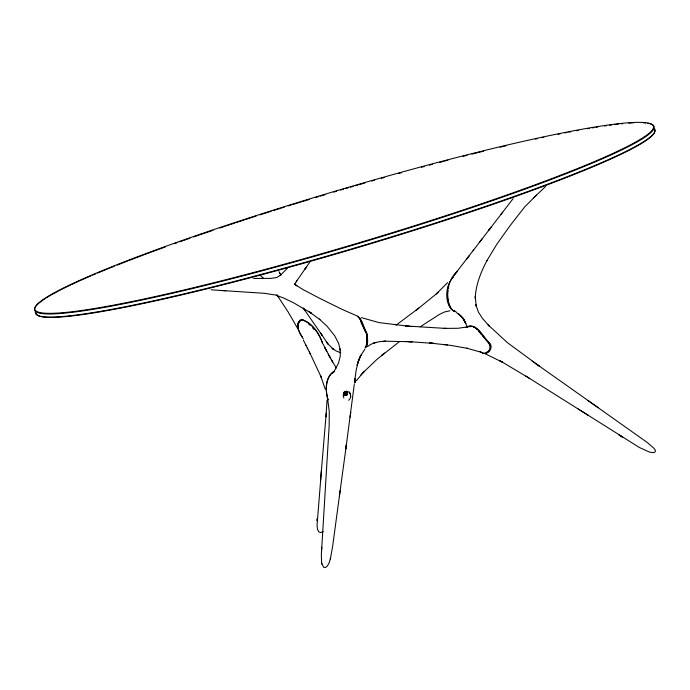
<?xml version="1.0" encoding="UTF-8"?>
<svg xmlns="http://www.w3.org/2000/svg" width="690" height="690" viewBox="0 0 690 690"><rect width="100%" height="100%" fill="white"/><g stroke="black" fill="none" stroke-linecap="round" stroke-linejoin="round"><path stroke-width="1.03" d="M343.447 395.577L343.456 394.594M355.85 380.354L355.35 382.165L354.306 382.665M327.051 400.183L325.93 416.898L326.232 413.207M350.822 395.793L350.623 397.483M325.965 416.467L320.565 480.49M366.062 346.466L366.675 342.119M321.402 470.735L317.046 525.392L317.521 529.42L318.823 531.886L320.867 532.602L323.187 531.481M354.281 384.39L345.837 448.88L346.449 444.412M354.971 378.439L354.548 382.019L356.118 370.504L357.989 362.371L357.084 365.269L358.852 359.87L357.86 362.595L360.948 355.229L364.803 349.33M366.882 340.869L366.959 335.849M447.965 290.404C447.275 297.218 447.517 310.284 455.995 311.535M298.425 324.343L298.382 326.913M340.161 490.555L332.589 546.618L330.32 559.228L330.605 558.055M346.492 444.058L339.377 496.283M350.089 417.303L350.77 412.292M344.457 395.646L344.914 394.231L344.62 394.809L344.172 393.611C341.878 396.647 350.123 395.31 346.259 393.369L346.742 394.016L346.182 394.628L345.543 394.163L346.785 395.379M350.442 397.526L350.442 394.111L349.364 391.946M355.505 381.372L354.384 383.097M330.579 558.15L329.061 563.075L327.414 565.947L325.352 567.542L323.541 567.223L321.592 562.816L321.342 554.553L329.156 425.954L329.277 411.689L327.767 399.734M448.319 288.463L448.802 286.505M298.598 323.584L299.149 322.23M296.898 280.683L294.716 284.591L294.57 283.538L295.76 285.039M350.166 398.363L348.778 400.304M343.655 393.68L344.871 392.213L344.025 392.386M294.673 284.038L294.992 283.478M334.65 370.452L338.488 363.121L340.274 356.213L340.17 348.907L340.412 350.718L338.635 343.387L334.598 335.625L327.103 326.301L319.358 319.125L319.91 319.582L308.568 311.337L311.647 313.372L293.259 302.625L282.995 297.77L275.345 295.001L264.391 293.319L220.895 290.447M305.049 268.988L306.239 267.246L296.105 281.77M304.842 269.281L309.87 262.002M345.906 392.006C348.743 391.092 345.802 393.843 347.501 394.594M356.428 380.613L364.303 371.246L360.715 375.205M513.084 198.66L501 214.4M450.846 307.8C444.42 296.277 447.551 280.571 457.047 271.636L454.029 275.301L473.642 249.944M473.064 250.712L482.405 238.49M452.045 278.656L452.459 278.113M479.507 242.25L502.725 212.184M466.406 259.466L469.528 255.421M488.373 230.693L491.021 227.286L488.813 230.132M299.512 321.644L300.435 320.686M343.913 392.895C344.957 391.127 349.77 390.799 350.227 394.137M344.069 392.17L344.526 392.015A1.052 0.94 -36.8 0 0 345.319 392.024M343.887 393.887L344.569 394.111A1.052 0.949 -37.2 0 1 345.604 393.99L346.164 393.378A1.052 0.949 -37.2 0 1 346.139 392.377M362.328 373.385L376.749 359.542L399.657 341.438M447.594 282.667L436.356 293.862L418.545 308.327M287.247 268.445L280.183 275.465L280.554 275.129L276.785 277.518L270.929 278.389L253.592 278.432M545.609 186.472L533.611 197.866L536.501 195.141M534.698 196.848L524.547 207.078L510.134 225.587L496.826 244.243L486.536 261.277L486.924 260.553C480.861 272.274 475.66 284.961 475.246 298.33L475.307 296.476L476.204 306.317L475.85 304.713L478.472 312.225L482.439 318.375L489.219 326.042L487.727 324.447M436.089 294.104L438.262 292.129M466.285 327.233C476.462 321.652 482.603 336.384 488.589 342.076C495.351 346.992 486.933 357.61 480.861 351.805M465.905 327.44C475.919 321.876 482.034 336.28 487.804 341.998C494.808 346.966 486.183 357.394 480.093 351.538M343.715 395.025L344.483 393.912L343.862 392.955M382.208 354.953L381.846 355.255L384.597 353.013M415.837 310.422L418.787 308.137L396 325.223M367.546 346.561L370.823 344.345L375.377 342.516L375.843 342.387L373.67 343.051L379.086 341.731L385.529 341.162L383.243 341.291M332.364 373.092L334.012 372.014M452.209 277.414L453.425 277.052M420.141 326.844L439.435 314.407L444.671 311.923L450.009 310.785M346.259 392.351L345.293 392.627L344.388 391.989M467.035 327.388L467.682 327.026M333.874 371.384C325.326 377.577 325.188 390.575 328.035 399.846M346.026 391.929L346.716 392.507L346.242 392.765L347.458 392.343M357.86 316.736L358.179 316.572C362.862 320.393 363.69 328.293 367.08 333.529C367.46 336.599 368.71 347.156 365.295 347.355M365.709 347.398L365.277 347.484M334.59 371.091C325.059 376.266 324.99 390.238 327.966 399.406M300.995 320.35L301.634 320.108M486.105 352.625C495.291 349.287 486.89 339.989 482.681 336.004M465.784 327.146L457.988 328.285L443.937 328.397L446.551 328.449L405.591 325.973L411.775 326.517M468.432 326.75L471.279 326.577M346.725 391.101C343.499 391.325 342.49 395.448 343.844 397.94M384.968 341.196L412.197 341.783L405.021 341.455M408.023 341.585L433.95 343.413L429.646 343.025L450.734 345.371L467.579 348.381L466.845 348.217L480.447 352.047M452.994 277.544C445.145 285.332 443.817 304.687 454.132 311.457M357.662 316.365C362.466 320.195 362.768 328.354 366.425 333.529M211.175 289.8L225.82 290.775M408.661 326.249L379.008 322.584L361.293 317.624M444.464 344.552L443.937 344.483L447.405 344.922M454.011 310.793L454.607 310.923M340.791 352.745L336.254 351.038L332.062 348.338L333.736 349.58L327.802 343.784M365.191 348.088C367.736 345.707 366.839 338.531 366.752 334.607M358.446 316.546L342.137 309.387L319.66 298.313L302.66 289.386L295.173 284.582L296.898 285.919M303.229 320.151L304.273 320.574M485.208 353.815L502.449 362.19L529.713 378.5L525.78 376.059M473.564 327.112L474.703 327.647M456.081 312.32L461.213 316.193L458.591 313.89L463.913 319.556L461.593 316.606L464.603 320.885L462.559 317.728L464.974 321.825M529.566 378.413L583.481 412.344M578.134 408.946L639.38 447.491L649.609 452.131L653.094 452.649L655.146 452.019L655.353 450.32L654.103 448.388L647.255 442.48L587.846 400.416M619.128 434.985L622.587 437.184L619.232 435.054M583.343 412.258L588.475 415.509M358.438 317.228L359.464 318.237M598.23 407.73L535.828 363.647M532.275 361.129L539.347 366.149L507.426 342.663L488.382 325.145M260.699 275.741L263.494 278.165M346.277 393.611L346.742 394.016M475.755 328.397L476.764 329.311M308.421 323.774L309.888 325.128M312.691 327.957L314.01 329.423M478.713 331.398L481.672 334.814M451.519 308.792L452.166 309.543M326.474 342.093L327.983 344.025L320.669 333.166M303.169 307.887L322.075 335.305M303.565 308.439L304.704 310.06M276.863 294.846L278.726 297.511M276.932 294.932L288.135 311.94L297.951 328.932M320.824 333.399L322.213 335.547M303.333 338.885C299.96 333.788 293.897 323.852 301.608 319.815C311.613 322.67 319.418 333.443 322.549 343.232M281.054 275.094L279.89 273.214L280.744 274.611M336.297 368.02L331.226 359.533M280.796 274.698L278.993 271.696M302.487 337.393C299.219 332.571 294.052 323.127 301.358 319.444C311.44 322.075 319.298 333.201 322.403 342.999M332.218 361.198L332.692 362L329.216 355.859M346.182 394.628L345.854 394.068M328.224 354.099L330.2 357.618M329.656 356.652L323.006 343.939M464.43 320.954L466.863 325.939M344.319 394.249L344.62 394.809M309.241 351.822L310.457 354.125L303.35 340.118M310.172 353.591L321.428 377.646L320.893 376.248M359.783 318.754L360.37 320.013M307.654 348.769L307.3 348.088M305.532 344.603L305.903 345.371M320.557 375.446L325.231 389.177M344.017 392.817L343.939 392.61A1.052 0.94 -37.5 0 1 343.991 393.636M360.629 320.755C361.543 325.913 366.105 329.527 366.735 334.797M321.756 563.687L321.911 564.325M346.803 391.739A6.995 3.027 -50.1 0 1 346.337 392.394M647.798 123.243A323.075 28.161 -16.5 0 1 344.224 247.727A323.075 28.161 -16.5 0 1 40.926 301.504M41.598 301.004A323.075 28.161 -16.5 0 1 45.48 298.373M46.351 297.821A323.075 28.161 -16.5 0 1 50.43 295.38M51.207 294.932A323.075 28.161 -16.5 0 1 58.098 291.18M58.848 290.792A323.075 28.161 -16.5 0 1 70.535 285.022M71.45 284.591A323.075 28.161 -16.5 0 1 75.227 282.84M76.038 282.469A323.075 28.161 -16.5 0 1 79.341 280.968M80.187 280.589A323.075 28.161 -16.5 0 1 84.516 278.665M85.405 278.277A323.075 28.161 -16.5 0 1 90.882 275.905M92.762 275.103A323.075 28.161 -16.5 0 1 95.634 273.887M97.583 273.068A323.075 28.161 -16.5 0 1 108.779 268.462M109.684 268.091A323.075 28.161 -16.5 0 1 114.29 266.245M117.102 265.132A323.075 28.161 -16.5 0 1 120.922 263.623M121.888 263.244A323.075 28.161 -16.5 0 1 127.779 260.958M128.771 260.57A323.075 28.161 -16.5 0 1 142.252 255.447M143.175 255.102A323.075 28.161 -16.5 0 1 149.73 252.661M150.679 252.307A323.075 28.161 -16.5 0 1 157.406 249.84M158.372 249.487A323.075 28.161 -16.5 0 1 165.255 246.986M174.303 243.743A323.075 28.161 -16.5 0 1 177.028 242.777M179.771 241.802A323.075 28.161 -16.5 0 1 182.531 240.836M183.454 240.508A323.075 28.161 -16.5 0 1 189.966 238.231M193.735 236.92A323.075 28.161 -16.5 0 1 198.487 235.281M199.436 234.954A323.075 28.161 -16.5 0 1 212.994 230.331M219.886 228.011A323.075 28.161 -16.5 0 1 224.862 226.346M225.863 226.018A323.075 28.161 -16.5 0 1 234.911 223.017M235.928 222.68A323.075 28.161 -16.5 0 1 244.07 220.015M244.993 219.713A323.075 28.161 -16.5 0 1 252.402 217.307M253.334 217.005A323.075 28.161 -16.5 0 1 256.128 216.108M259.871 214.909A323.075 28.161 -16.5 0 1 271.161 211.304M273.059 210.709A323.075 28.161 -16.5 0 1 280.657 208.311M281.615 208.009A323.075 28.161 -16.5 0 1 284.478 207.121M288.299 205.922A323.075 28.161 -16.5 0 1 291.171 205.034M293.095 204.438A323.075 28.161 -16.5 0 1 300.788 202.067M301.754 201.765A323.075 28.161 -16.5 0 1 309.482 199.401M315.296 197.642A323.075 28.161 -16.5 0 1 318.202 196.762M320.143 196.176A323.075 28.161 -16.5 0 1 324.999 194.718M333.744 192.105A323.075 28.161 -16.5 0 1 336.668 191.242M340.558 190.086A323.075 28.161 -16.5 0 1 343.482 189.233M345.431 188.655A323.075 28.161 -16.5 0 1 348.346 187.801M350.296 187.232A323.075 28.161 -16.5 0 1 353.211 186.386M355.16 185.817A323.075 28.161 -16.5 0 1 358.076 184.972M359.05 184.687A323.075 28.161 -16.5 0 1 364.881 183.005M371.677 181.065A323.075 28.161 -16.5 0 1 374.584 180.237M381.354 178.313A323.075 28.161 -16.5 0 1 384.252 177.494M398.691 173.466A323.075 28.161 -16.5 0 1 401.563 172.672M421.512 167.23A323.075 28.161 -16.5 0 1 424.341 166.471M429.344 165.134A323.075 28.161 -16.5 0 1 432.457 164.306M439.694 162.392A323.075 28.161 -16.5 0 1 443.799 161.313M444.826 161.046A323.075 28.161 -16.5 0 1 447.888 160.244M463.033 156.345A323.075 28.161 -16.5 0 1 467.018 155.336M471.96 154.094A323.075 28.161 -16.5 0 1 483.673 151.179M500.077 147.203A323.075 28.161 -16.5 0 1 506.348 145.719M535.319 139.113A323.075 28.161 -16.5 0 1 537.225 138.699M541.952 137.672A323.075 28.161 -16.5 0 1 543.823 137.267M558.063 134.291A323.075 28.161 -16.5 0 1 560.073 133.886M565.007 132.903A323.075 28.161 -16.5 0 1 566.947 132.514M568.879 132.144A323.075 28.161 -16.5 0 1 570.785 131.773M576.4 130.712A323.075 28.161 -16.5 0 1 578.229 130.367M587.259 128.745A323.075 28.161 -16.5 0 1 589.26 128.4M592.21 127.9A323.075 28.161 -16.5 0 1 594.142 127.581M596.057 127.271A323.075 28.161 -16.5 0 1 597.928 126.969M604.466 125.968A323.075 28.161 -16.5 0 1 606.562 125.658M609.624 125.235A323.075 28.161 -16.5 0 1 611.616 124.959M614.523 124.588A323.075 28.161 -16.5 0 1 618.249 124.14M620.931 123.846A323.075 28.161 -16.5 0 1 622.665 123.665M628.78 123.13A323.075 28.161 -16.5 0 1 633.386 122.837M643.261 122.786A323.075 28.161 -16.5 0 1 645.685 122.967M654.189 128.392A323.075 28.161 -16.5 0 1 354.876 247.952A323.075 28.161 -16.5 0 1 35.423 311.984M654.448 129.763A322.566 28.118 -16.5 0 1 355.005 248.4A322.566 28.118 -16.5 0 1 36.053 313.251M317.228 518.733L317.124 520.752L317.236 518.647M321.678 547.299L321.54 549.956L321.678 547.299M359.835 357.489L358.765 360.007L359.844 357.541M360.948 355.229L359.792 357.498L360.965 355.195M502.449 362.19L499.948 360.836L502.355 362.155M465.828 323.343L463.551 319.401L465.828 323.343M326.724 351.236L325.024 347.958L326.724 351.236M193.631 287.687A322.566 28.118 -16.5 0 0 653.542 126.52A322.566 28.118 -16.5 0 0 185.412 239.335A322.566 28.118 -16.5 0 0 193.631 287.687"/></g></svg>
